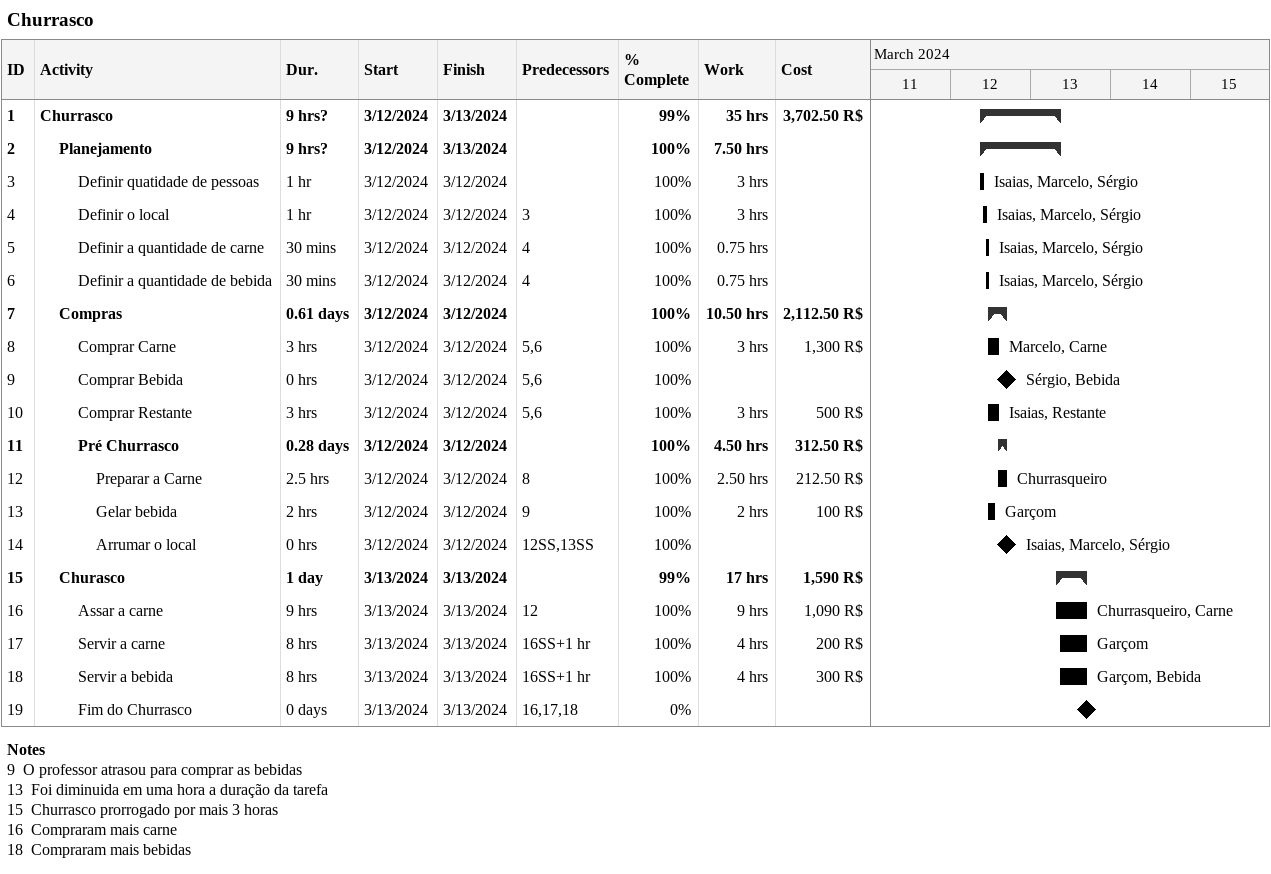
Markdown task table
Churrasco

| ID | Level | Task | Duration | Start | Finish | Predecessors | Resources | % complete | Work (h) | Cost (R$) |
|---|---|---|---|---|---|---|---|---|---|---|
| 1 | 1 | **Churrasco** | 9h? | 2024-03-12 | 2024-03-13 |  |  | 99 | 35 | 3702.50 |
| 2 | 2 | **Planejamento** | 9h? | 2024-03-12 | 2024-03-13 |  |  | 100 | 7.50 |  |
| 3 | 3 | Definir quatidade de pessoas | 1h | 2024-03-12 | 2024-03-12 |  | Isaias, Marcelo, Sérgio | 100 | 3 |  |
| 4 | 3 | Definir o local | 1h | 2024-03-12 | 2024-03-12 | 3 | Isaias, Marcelo, Sérgio | 100 | 3 |  |
| 5 | 3 | Definir a quantidade de carne | 30min | 2024-03-12 | 2024-03-12 | 4 | Isaias, Marcelo, Sérgio | 100 | 0.75 |  |
| 6 | 3 | Definir a quantidade de bebida | 30min | 2024-03-12 | 2024-03-12 | 4 | Isaias, Marcelo, Sérgio | 100 | 0.75 |  |
| 7 | 2 | **Compras** | 0.61d | 2024-03-12 | 2024-03-12 |  |  | 100 | 10.50 | 2112.50 |
| 8 | 3 | Comprar Carne | 3h | 2024-03-12 | 2024-03-12 | 5, 6 | Marcelo, Carne | 100 | 3 | 1300 |
| 9 | 3 | Comprar Bebida | 0h | 2024-03-12 | 2024-03-12 | 5, 6 | Sérgio, Bebida | 100 |  |  |
| 10 | 3 | Comprar Restante | 3h | 2024-03-12 | 2024-03-12 | 5, 6 | Isaias, Restante | 100 | 3 | 500 |
| 11 | 3 | **Pré Churrasco** | 0.28d | 2024-03-12 | 2024-03-12 |  |  | 100 | 4.50 | 312.50 |
| 12 | 4 | Preparar a Carne | 2.5h | 2024-03-12 | 2024-03-12 | 8 | Churrasqueiro | 100 | 2.50 | 212.50 |
| 13 | 4 | Gelar bebida | 2h | 2024-03-12 | 2024-03-12 | 9 | Garçom | 100 | 2 | 100 |
| 14 | 4 | Arrumar o local | 0h | 2024-03-12 | 2024-03-12 | 12SS, 13SS | Isaias, Marcelo, Sérgio | 100 |  |  |
| 15 | 2 | **Churasco** | 1d | 2024-03-13 | 2024-03-13 |  |  | 99 | 17 | 1590 |
| 16 | 3 | Assar a carne | 9h | 2024-03-13 | 2024-03-13 | 12 | Churrasqueiro, Carne | 100 | 9 | 1090 |
| 17 | 3 | Servir a carne | 8h | 2024-03-13 | 2024-03-13 | 16SS+1h | Garçom | 100 | 4 | 200 |
| 18 | 3 | Servir a bebida | 8h | 2024-03-13 | 2024-03-13 | 16SS+1h | Garçom, Bebida | 100 | 4 | 300 |
| 19 | 3 | Fim do Churrasco | 0d | 2024-03-13 | 2024-03-13 | 16, 17, 18 |  | 0 |  |  |

Notes
- 9: O professor atrasou para comprar as bebidas
- 13: Foi diminuida em uma hora a duração da tarefa
- 15: Churrasco prorrogado por mais 3 horas
- 16: Compraram mais carne
- 18: Compraram mais bebidas
